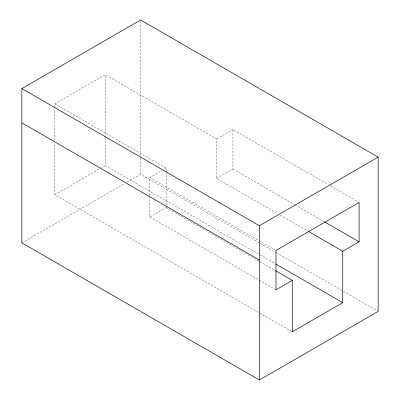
<?xml version="1.0" encoding="UTF-8"?>
<svg xmlns="http://www.w3.org/2000/svg" width="400" height="400" viewBox="0 0 400 400"><rect width="100%" height="100%" fill="white"/><g stroke="black" fill="none" stroke-linecap="round" stroke-linejoin="round"><path stroke-width="0.3" stroke-dasharray="2 1.5" d="M291.73 331.51L54.815 194.71L54.815 143.055M54.815 140.565L54.815 108.2M54.815 107.58L54.815 103.845L105.28 74.69L216.6 138.995L216.59 178.425L278.05 213.905M100.445 168.345L105.275 165.555L105.275 138.17M105.275 137.55L105.28 74.69M275.98 289.85L149.785 217L149.785 197.9M149.785 195.435L149.79 177.565L161.905 170.57M149.785 217L166.115 207.57L166.115 205.72M166.115 205.105L166.12 171.835M166.12 171.22L166.12 168.14L54.815 103.845M216.59 178.425L232.925 169L232.93 129.565L328.375 184.67M54.815 194.71L99.905 168.655M21.845 242.86L124.42 183.64M127.12 182.08L140.615 174.285L259.655 243.015M164.01 169.355L166.12 168.14M216.6 138.995L232.93 129.565M330.53 185.915L359.11 202.415M232.925 169L294.395 204.49M294.935 204.8L324.055 221.61M280.21 215.15L307.705 231.02M149.79 177.565L275.445 250.11M260.195 243.325L275.89 252.385M276.43 252.7L342.985 291.125M343.525 291.435L377.615 311.115M105.275 165.555L259.445 254.575M259.985 254.89L275.13 263.635M166.115 207.57L259.385 261.41M259.92 261.72L275.015 270.435M140.615 21.25L140.615 157.42M140.615 158.045L140.615 174.285"/><path stroke-width="0.6" d="M308.24 231.33L342.745 251.25L359.105 241.845L359.11 202.415L275.985 250.42L275.98 289.85L292.27 280.39L275.555 270.745M21.845 88.57L140.615 20L378.155 157.14L378.155 311.43L259.385 380L21.845 242.86L21.845 88.57L259.385 225.715L378.155 157.14M342.745 251.25L342.75 302.68L292.27 331.82L292.27 280.39M324.595 221.925L359.105 241.845M275.67 263.945L342.75 302.68M21.845 122.855L259.385 260M259.385 225.715L259.385 380"/></g></svg>
